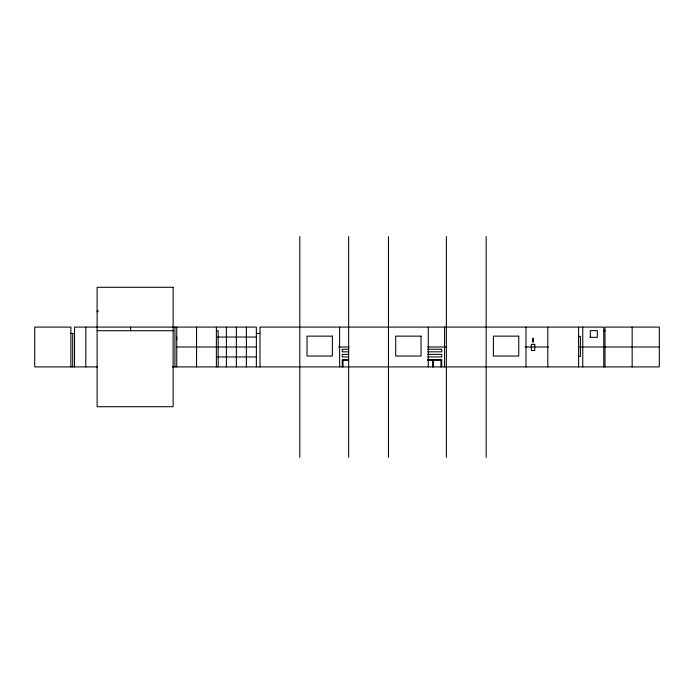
<?xml version="1.0" encoding="UTF-8"?>
<svg xmlns="http://www.w3.org/2000/svg" width="694" height="694" viewBox="0 0 694 694"><rect width="100%" height="100%" fill="white"/><g stroke="black" fill="none" stroke-linecap="round" stroke-linejoin="round"><path stroke-width="1.04" d="M97.117 310.782L98.019 310.782L98.019 311.693L97.117 311.693M97.117 330.717L173.127 330.717M216.381 330.717L218.185 330.717L218.185 366.909M603.745 330.717L605.012 330.717M70.892 333.432L74.51 333.432M256.364 333.432L259.99 333.432M578.596 336.408L580.401 336.408L580.401 356.317L578.596 356.317M176.744 337.05L176.744 339.704M217.378 337.05L256.364 337.05M589.969 337.327L597.326 337.327L597.326 330.639L590.282 330.639L590.282 337.327M176.744 347L256.364 347M338.551 347L349.108 347M427.669 347L446.667 347M525.184 347L548.407 347M579.611 347L603.745 347M605.012 347L659.3 347M348.709 349.264L342.255 349.264L342.255 351.815L348.709 351.815M427.756 349.264L441.731 349.264L441.731 351.815L427.756 351.815M348.709 354.374L342.255 354.374L342.255 356.933L348.709 356.933M427.756 354.374L441.731 354.374L441.731 356.933L427.756 356.933M217.378 356.95L256.364 356.95M348.709 359.666L342.255 359.666L342.255 366.909M427.756 359.666L441.731 359.666L441.731 366.909M348.293 360.212L342.983 360.212L342.983 366.909M427.374 360.212L432.683 360.212L432.683 366.909M97.524 366.909L34.7 366.909L34.7 327.091L70.892 327.091L70.892 366.909M172.355 366.909L659.3 366.909L659.3 327.091L605.012 327.091L605.012 366.909M632.156 327.091L632.156 366.909M603.745 366.909L603.745 327.091L259.99 327.091L259.99 366.909M582.76 327.091L582.76 366.909M578.596 327.091L578.596 366.909M547.8 327.091L547.8 366.909M525.983 327.091L525.983 366.909M486.173 236.619L486.173 457.381M446.363 236.619L446.363 457.381M444.559 327.091L444.559 366.909M440.968 366.909L440.968 360.212L433.455 360.212L433.455 366.909M428.276 327.091L428.276 366.909M388.467 236.619L388.467 457.381M348.657 236.619L348.657 457.381M339.609 327.091L339.609 366.909M299.799 236.619L299.799 457.381M256.364 366.909L256.364 327.091L74.51 327.091L74.51 366.909M246.37 327.091L246.37 366.909M236.368 327.091L236.368 366.909M226.374 327.091L226.374 366.909M216.381 327.091L216.381 366.909M196.558 327.091L196.558 366.909M176.744 327.091L176.744 366.909M174.94 327.091L174.94 366.909M130.593 327.091L130.593 330.717M85.813 327.091L85.813 366.909M72.697 333.432L72.697 366.909M173.127 287.281L97.117 287.281L97.117 406.719L173.127 406.719L173.127 287.281M332.374 336.139L307.026 336.139L307.026 356.048L332.374 356.048L332.374 336.139M421.041 336.139L395.693 336.139L395.693 356.048L421.041 356.048L421.041 336.139M518.756 336.139L493.408 336.139L493.408 356.048L518.756 356.048L518.756 336.139M533.096 338.23L532.914 342.142L533.096 338.23M534.753 344.354L531.318 344.354L531.318 350.513L534.753 350.513L534.753 344.354"/></g></svg>
